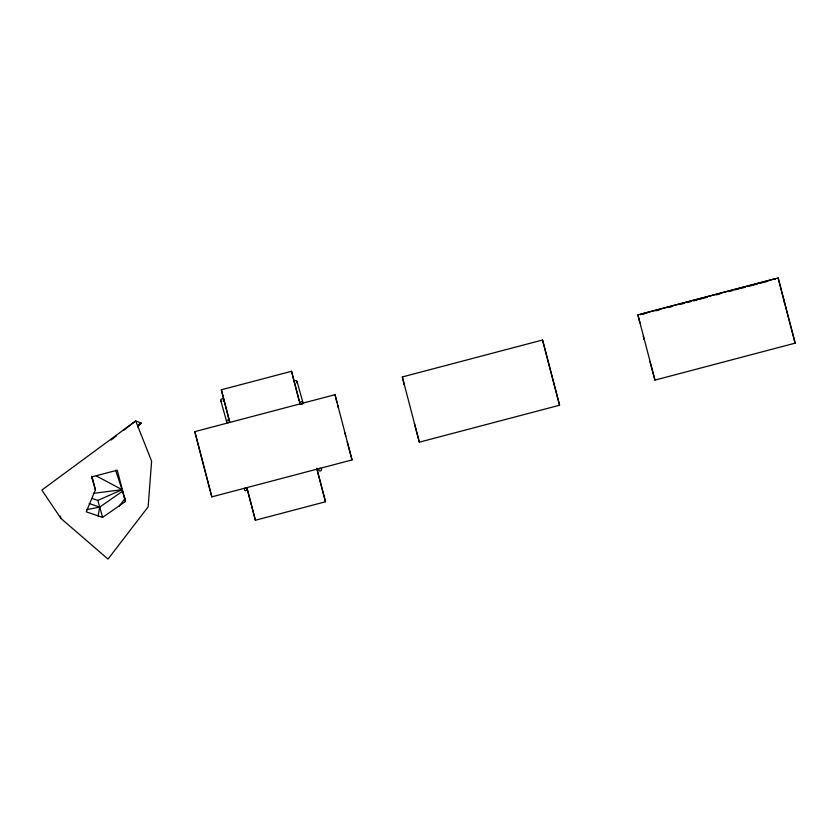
<?xml version="1.0" encoding="UTF-8"?>
<svg xmlns="http://www.w3.org/2000/svg" width="837" height="837" viewBox="0 0 837 837"><rect width="100%" height="100%" fill="white"/><g stroke="black" fill="none" stroke-linecap="round" stroke-linejoin="round"><path stroke-width="1.26" d="M98.086 516.052L99.718 507.096L122.558 491.225L115.6 470.164M95.418 489.896L86.242 511.836L102.595 517.381L125.424 501.509L117.253 470.195L92.007 476.849L95.418 489.896L91.61 476.274M119.053 506.301L125.351 498.109M137.676 426.901L141.16 423.02L135.699 420.938L41.85 490.074L60.986 518.49L108.025 559.085L148.139 506.856L151.612 461.145L135.699 420.938L123.395 430.49M138.157 425.531L141.16 423.02L139.026 424.526M111.091 440.042L116.217 436.056M92.018 498.433L97.856 500.411L122.129 489.687L125.424 501.509M228.919 419.264L221.334 389.791L291.548 371.283L300.065 403.894M194.791 431.641L335.009 394.687L352.042 459.921L211.824 496.864L194.791 431.641L211.824 496.864M404.145 384.34L404.292 384.853L402.325 376.953L542.543 340L559.576 405.223L419.347 442.177L414.367 423.48M639.719 322.255L639.866 322.779L637.899 314.869L778.117 277.915L795.15 343.149L654.932 380.103L649.941 361.396M643.172 314.137L646.949 313.143M655.758 310.82L659.535 309.826M668.334 307.503L672.111 306.509M680.92 304.187L684.697 303.193M687.208 302.534L690.985 301.54M693.496 300.87L697.273 299.876M699.795 299.217L707.338 297.229M716.148 294.906L719.925 293.913M728.724 291.59L732.501 290.596M735.012 289.926L738.789 288.932M741.31 288.273L745.076 287.279M747.598 286.62L757.663 283.963M760.174 283.304L767.728 281.316M247.218 489.143L255.39 520.248L325.499 501.771L316.993 469.159M86.902 509.607L99.718 507.096L89.214 503.529M93.263 493.37L122.129 489.687L96.297 475.918M783.568 299.458L783.725 300.044M784.248 302.063L784.405 302.649M775.271 279.317L775.135 278.805L640.514 314.283L640.661 314.796M643.507 336.987L643.308 336.307L644.187 339.602L643.988 338.912M337.803 405.767L337.667 405.254L338.451 408.257M345.043 433.503L344.907 432.991L345.702 435.993M297.062 381.546L302.942 402.628M220.769 400.567L226.649 421.649M97.856 500.411L102.595 517.381M60.316 516.094L60.986 518.49M795.15 343.149L778.117 277.915M559.576 405.223L542.543 340M347.198 441.727L352.042 459.921M316.71 468.312L325.499 501.771M637.899 314.869L654.932 380.103M402.325 376.953L419.347 442.177M221.334 389.791L229.851 422.403M246.873 487.636L255.39 520.248M91.924 477.236L92.551 479.611M291.548 371.283L299.133 400.766M335.009 394.687L336.987 402.587M221.418 401.383A1.454 1.35 -15.6 0 1 221.01 399.437A1.454 1.35 -15.6 0 1 223.123 399.155A1.454 1.35 -15.6 0 1 223.165 401.143M294.216 381.944A1.454 1.35 -15.6 0 1 296.235 380.657A1.454 1.35 -15.6 0 1 296.654 382.865M302.984 402.984L302.931 403.329A1.454 1.35 -15.6 0 1 300.493 403.978L300.274 403.696A1.454 1.35 -15.6 0 1 301.205 401.697A1.454 1.35 -15.6 0 1 302.984 402.984M319.389 468.458L319.085 468.678A1.454 1.35 -15.6 0 0 319.221 470.739A1.454 1.35 -15.6 0 0 321.377 470.174A1.454 1.35 -15.6 0 0 320.487 468.301L319.389 468.458M227.654 422.601A1.454 1.35 -15.6 0 0 229.453 420.917A1.454 1.35 -15.6 0 0 227.057 420.341A1.454 1.35 -15.6 0 0 227.654 422.601M245.408 490.618A1.454 1.35 -15.6 0 0 247.218 488.934A1.454 1.35 -15.6 0 0 244.822 488.358A1.454 1.35 -15.6 0 0 245.408 490.618"/></g></svg>
